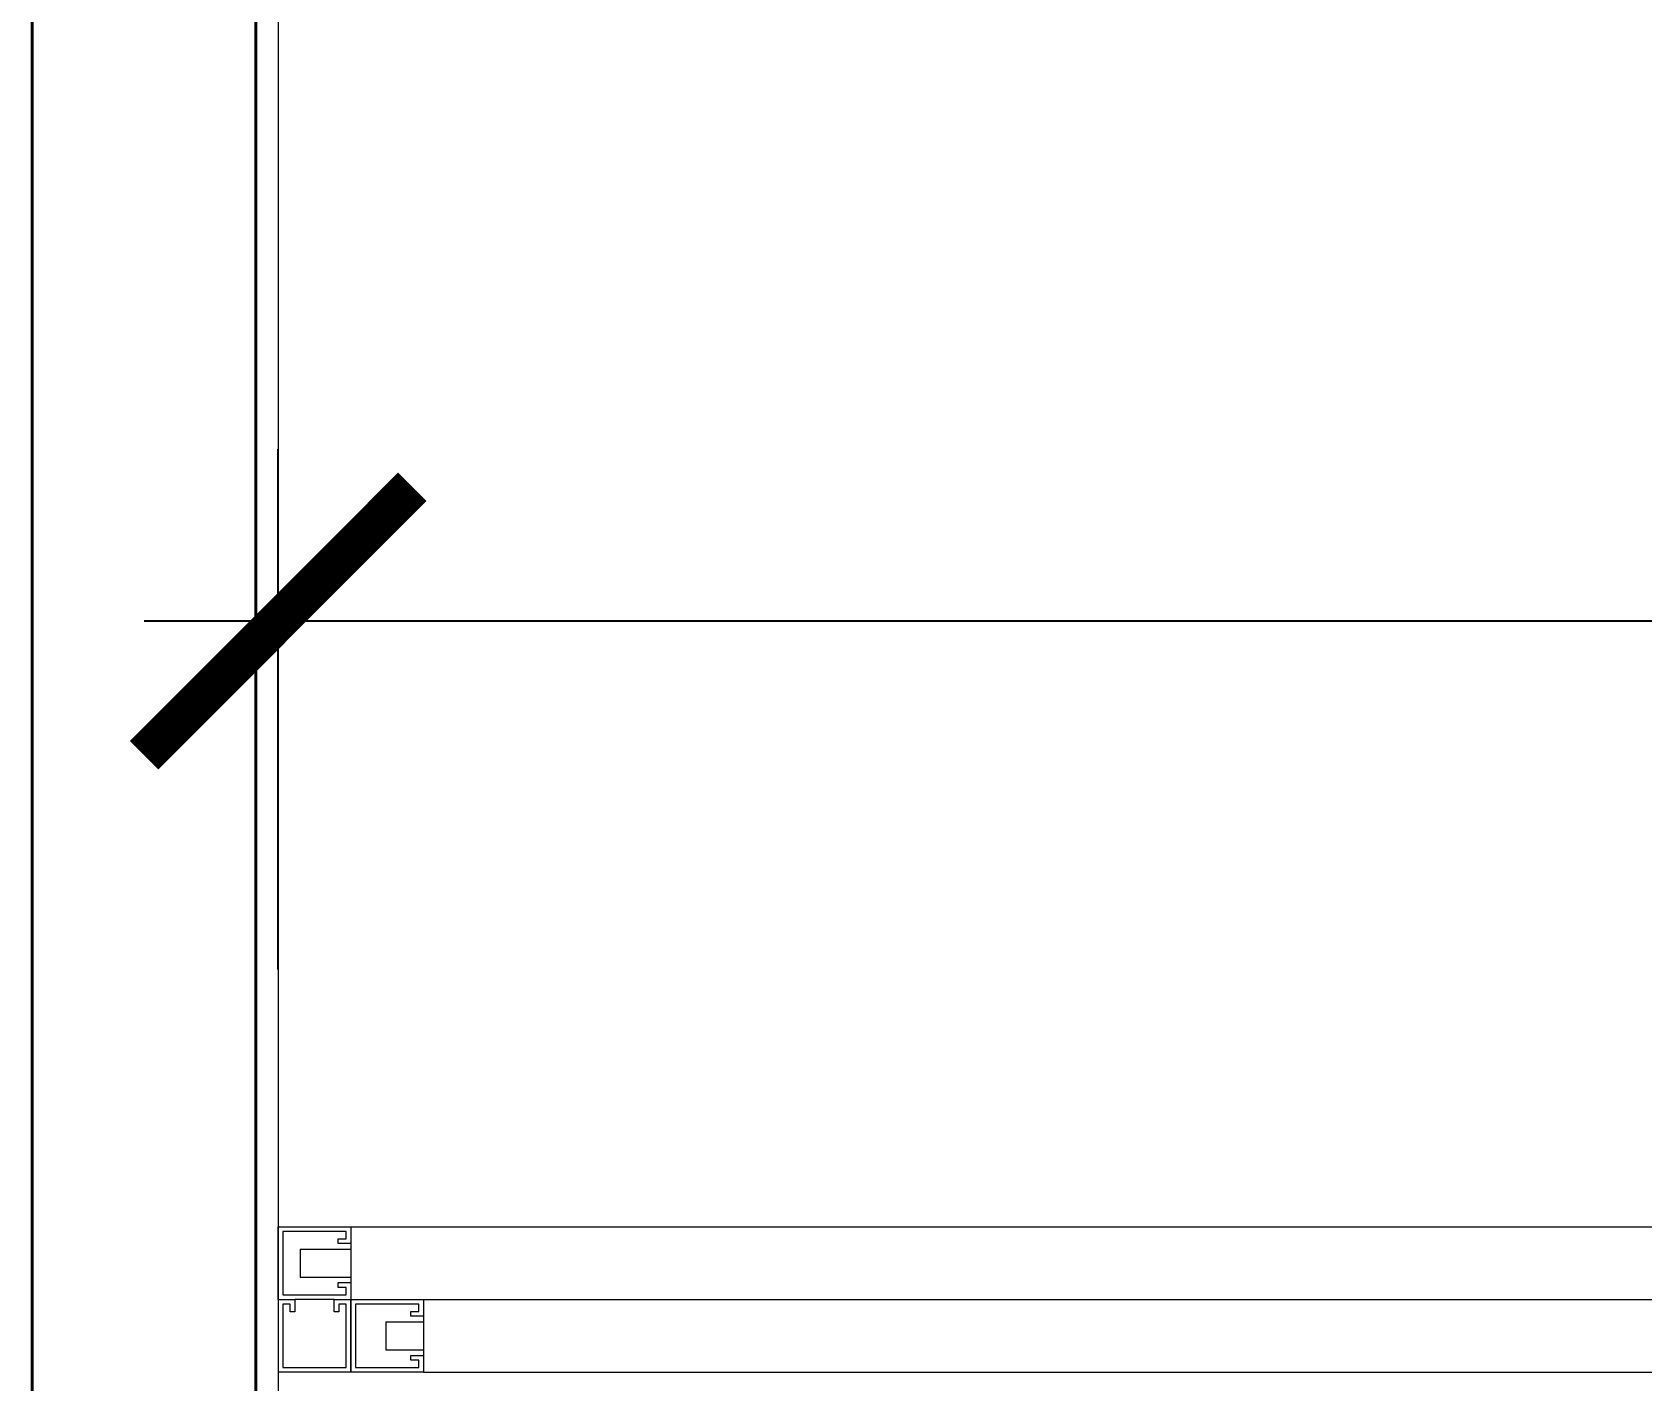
# Model space of a CAD drawing. Extents: x 65572 to 72871, y 30718 to 33858.
# Drawn here: x 66837.89 to 66873.89, y 32345.52 to 32375.66 of the extents above; entities that cross this region are included whole.
import ezdxf

# ---------------------------------------------------------------- set-up
doc = ezdxf.new("R2010")
doc.units = 0
doc.header["$LTSCALE"] = 0.5
doc.header["$MEASUREMENT"] = 0
doc.layers.get('0').update_dxf_attribs({"color": 20, "linetype": 'CONTINUOUS'})
doc.layers.get('DEFPOINTS').update_dxf_attribs({"linetype": 'CONTINUOUS', "lineweight": 5})
for name, color, linetype, lineweight in [('Annotations', 40, 'CONTINUOUS', 5), ('Framing', 142, 'CONTINUOUS', 13), ('Structure', 7, 'CONTINUOUS', 40), ('Viewed', 150, 'CONTINUOUS', 9)]:
    doc.layers.add(name, color=color, linetype=linetype, lineweight=lineweight)
doc.styles.get("Standard").update_dxf_attribs({"font": 'arial.ttf'})
doc.dimstyles.new('ARCH', dxfattribs={"dimscale": 96, "dimtxt": 0.0625, "dimasz": 0.0625, "dimexe": 0.04, "dimexo": 0.09375, "dimgap": 0.03125, "dimtad": 1, "dimdec": 0, "dimrnd": 0.0625, "dimzin": 3, "dimdsep": 46, "dimlunit": 4, "dimtxsty": 'Standard', "dimblk1": 'ARCHTICK', "dimblk2": 'ARCHTICK', "dimsah": 1, "dimcen": 0, "dimdle": 0.03125, "dimclrd": 256, "dimclre": 256, "dimclrt": 256, "dimazin": 0, "dimtfac": 1, "dimtdec": 0, "dimtmove": 2, "dimatfit": 3, "dimldrblk": 'OBLIQUE', "dimfxl": 0.3, "dimfxlon": 1, "dimfrac": 2, "dimarcsym": 0})

# ---------------------------------------------------------------- blocks, each defined once
blk = doc.blocks.new('_ArchTick')
at = {"const_width": 0.15}
blk.add_lwpolyline([(-0.5, -0.5), (0.5, 0.5)], dxfattribs=at)
blk = doc.blocks.new('*D26')
at = {"layer": 'Annotations', "linetype": 'ByBlock', "lineweight": -2}
for p, q in [((66843.391, 32354.718), (66843.391, 32366.344)), ((66949.372, 32354.718), (66949.372, 32366.344)), ((66952.372, 32362.504), (66840.391, 32362.504))]:
    blk.add_line(p, q, dxfattribs=at)
at = {"layer": 'DEFPOINTS', "color": 0}
for p in [(66843.391, 32362.504), (66843.391, 32345.718), (66949.372, 32345.718)]:
    blk.add_point(p, dxfattribs=at)
at = {"layer": 'Annotations', "lineweight": -2, "xscale": 6, "yscale": 6, "zscale": 6, "rotation": 180}
blk.add_blockref('_ArchTick', (66843.391, 32362.504), dxfattribs=at)
at = {"layer": 'Annotations', "lineweight": -2, "xscale": 6, "yscale": 6, "zscale": 6}
blk.add_blockref('_ArchTick', (66949.372, 32362.504), dxfattribs=at)
at = {"layer": 'Annotations', "insert": (66896.381, 32368.567), "char_height": 6, "attachment_point": 5}
blk.add_mtext('8\'-10"', dxfattribs=at)
blk = doc.blocks.new('_Oblique')
at = {"lineweight": -2}
blk.add_line((-0.5, -0.5), (0.5, 0.5), dxfattribs=at)

msp = doc.modelspace()

# ---------------------------------------------------------------- linework, layer by layer
at = {"layer": 'Framing'}
for p, q in [((66843.390623, 32435.914212), (66843.390623, 32239.968035)), ((66843.390623, 32348.914212), (66843.390623, 32348.968035)), ((66843.390623, 32348.968035), (66845.015623, 32348.968035)), ((66843.390623, 32347.343035), (66843.390623, 32348.968035)), ((66844.910154, 32348.862566), (66843.496092, 32348.862566)), ((66843.496092, 32348.862566), (66843.496092, 32347.448504)), ((66844.910154, 32348.698504), (66844.910154, 32348.862566)), ((66845.015623, 32348.968035), (66845.015623, 32347.343035)), ((66843.886014, 32348.468035), (66843.886014, 32347.843035)), ((66843.886014, 32348.468035), (66845.015623, 32348.468035)), ((66844.734373, 32348.593035), (66844.734373, 32348.698504)), ((66844.734373, 32348.698504), (66844.910154, 32348.698504)), ((66845.015623, 32348.593035), (66844.734373, 32348.593035)), ((66843.886014, 32347.843035), (66845.015623, 32347.843035)), ((66844.734373, 32347.612566), (66844.734373, 32347.718035)), ((66844.734373, 32347.718035), (66845.015623, 32347.718035)), ((66843.390623, 32347.343035), (66843.765623, 32347.343035)), ((66843.496092, 32347.448504), (66844.910154, 32347.448504)), ((66844.640623, 32347.343035), (66843.765623, 32347.343035)), ((66843.765623, 32347.343035), (66843.765623, 32347.061785)), ((66844.640623, 32347.061785), (66844.640623, 32347.343035)), ((66844.640623, 32347.343035), (66845.015623, 32347.343035)), ((66844.910154, 32347.612566), (66844.734373, 32347.612566)), ((66844.910154, 32347.448504), (66844.910154, 32347.612566)), ((66845.015623, 32347.343035), (66845.015623, 32345.718035)), ((66845.015623, 32347.343035), (66846.640623, 32347.343035)), ((66845.015623, 32345.718035), (66845.015623, 32347.343035)), ((66846.640623, 32347.343035), (66846.640623, 32345.718035)), ((66846.640623, 32347.343035), (66846.640623, 32346.968035)), ((66843.660154, 32347.237566), (66843.496092, 32347.237566)), ((66843.496092, 32347.237566), (66843.496092, 32345.823504)), ((66843.660154, 32347.061785), (66843.660154, 32347.237566)), ((66843.765623, 32347.061785), (66843.660154, 32347.061785)), ((66844.746092, 32347.061785), (66844.640623, 32347.061785)), ((66844.910154, 32347.237566), (66844.746092, 32347.237566)), ((66844.746092, 32347.237566), (66844.746092, 32347.061785)), ((66844.910154, 32345.823504), (66844.910154, 32347.237566)), ((66846.535154, 32347.237566), (66845.121092, 32347.237566)), ((66845.121092, 32347.237566), (66845.121092, 32345.823504)), ((66846.359373, 32346.968035), (66846.359373, 32347.073504)), ((66846.359373, 32347.073504), (66846.535154, 32347.073504)), ((66846.640623, 32346.968035), (66846.359373, 32346.968035)), ((66846.535154, 32347.073504), (66846.535154, 32347.237566)), ((66845.801825, 32346.843035), (66845.801825, 32346.218035)), ((66845.801825, 32346.843035), (66846.640623, 32346.843035)), ((66845.801825, 32346.218035), (66846.640623, 32346.218035)), ((66846.359373, 32345.987566), (66846.359373, 32346.093035)), ((66846.359373, 32346.093035), (66846.640623, 32346.093035)), ((66846.535154, 32345.987566), (66846.359373, 32345.987566)), ((66846.535154, 32345.823504), (66846.535154, 32345.987566)), ((66846.640623, 32346.093035), (66846.640623, 32345.718035)), ((66845.015623, 32345.718035), (66843.390623, 32345.718035)), ((66843.496092, 32345.823504), (66844.910154, 32345.823504)), ((66846.640623, 32345.718035), (66845.015623, 32345.718035)), ((66845.121092, 32345.823504), (66846.535154, 32345.823504))]:
    msp.add_line(p, q, dxfattribs=at)
at = {"layer": 'Structure'}
for p, q in [((66837.890623, 32459.039741), (66837.890623, 32213.10795)), ((66842.890623, 32459.039741), (66842.890623, 32213.10795))]:
    msp.add_line(p, q, dxfattribs=at)
at = {"layer": 'Viewed', "linetype": 'ByBlock'}
for p, q in [((66845.015623, 32348.968035), (66946.122352, 32348.968035)), ((66845.015623, 32347.343035), (66946.122352, 32347.343035)), ((66846.640623, 32347.343035), (66946.122352, 32347.343035)), ((66846.640623, 32345.718035), (66946.122352, 32345.718035))]:
    msp.add_line(p, q, dxfattribs=at)

# ---------------------------------------------------------------- dimensions: what is measured, and where the dimension line sits
at = {"layer": 'Annotations', "linetype": 'ByBlock'}
dim = msp.add_linear_dim(base=(66843.390623, 32362.503982), p1=(66949.372352, 32345.718035), p2=(66843.390623, 32345.718035), dimstyle='ARCH', dxfattribs=at)
dim.commit()
dim.dimension.update_dxf_attribs({"geometry": '*D26', "text_midpoint": (66896.381487, 32368.566982)})

doc.saveas('drawing.dxf')
